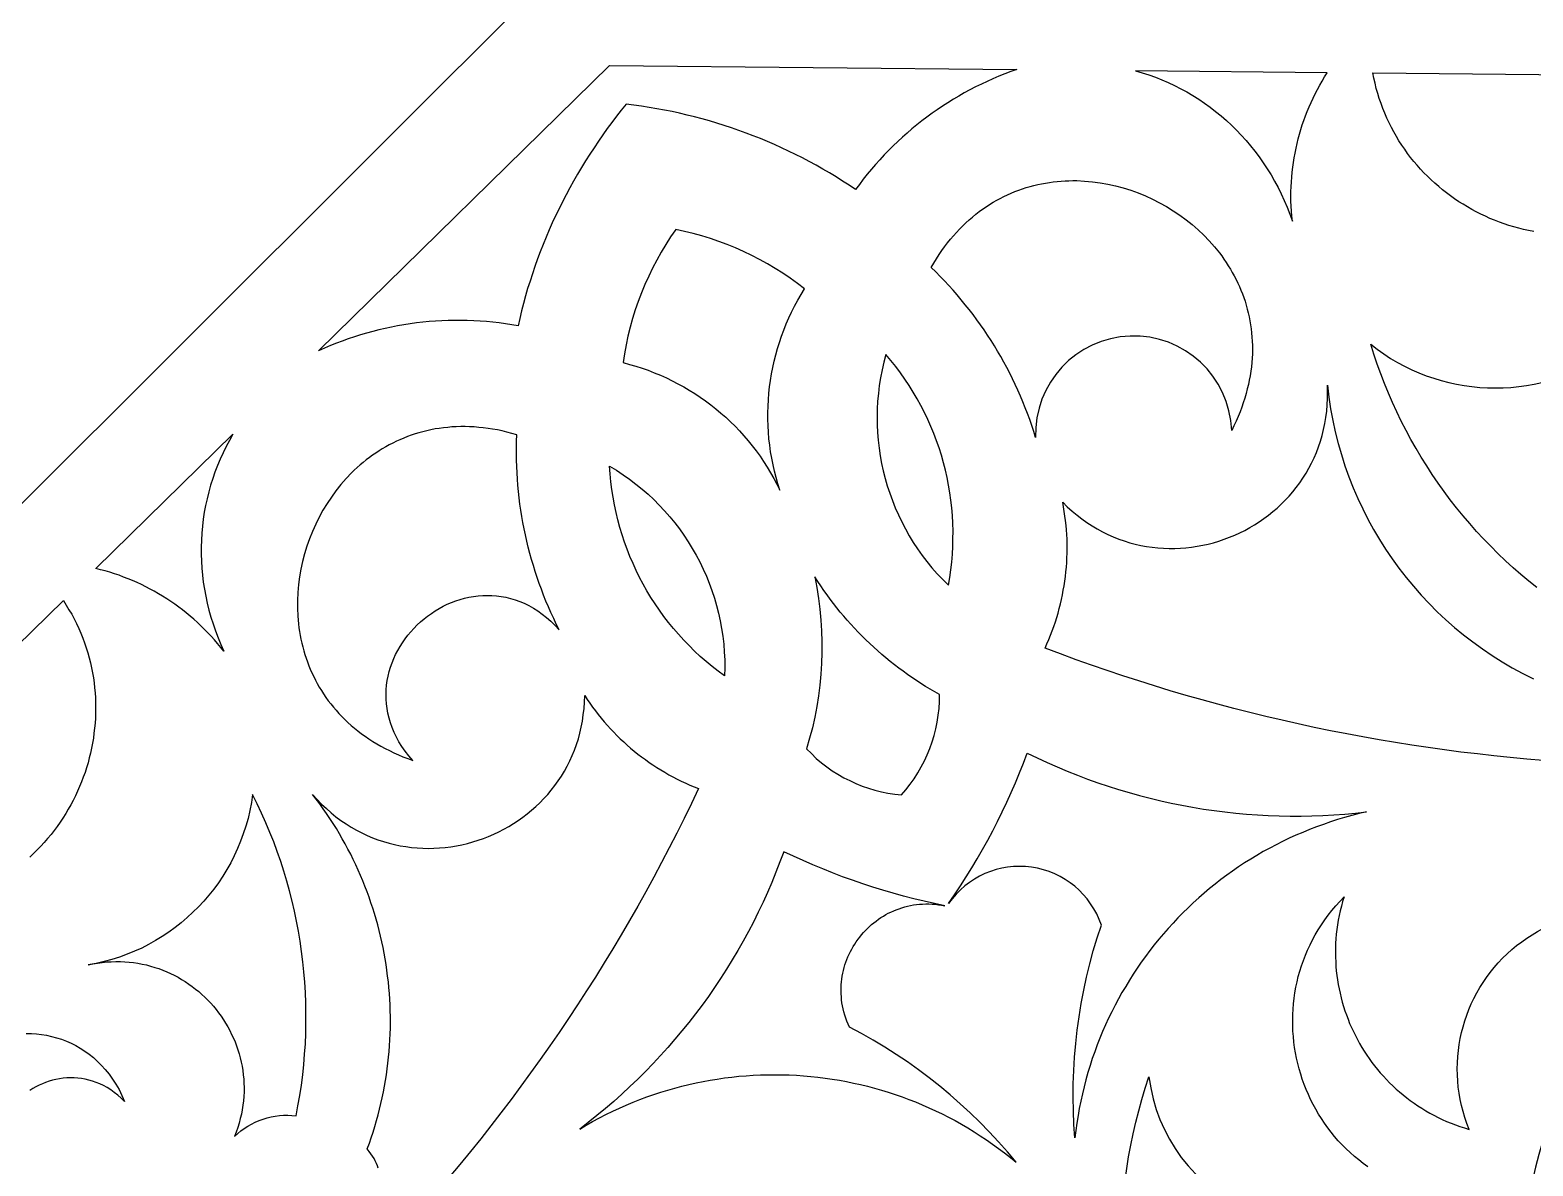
# Model space of a CAD drawing. Extents: x -555 to 555, y -555 to 555.
# Drawn here: x -114.1 to 6.6, y 79.6 to 170.8 of the extents above; entities that cross this region are included whole.
import ezdxf

# ---------------------------------------------------------------- set-up
doc = ezdxf.new("R2010")
doc.units = 0
doc.layers.add('LAYER_1', color=18, linetype='CONTINUOUS')
doc.layers.add('LAYER_2', color=140, linetype='CONTINUOUS')

msp = doc.modelspace()

# ---------------------------------------------------------------- linework, layer by layer
at = {"layer": 'LAYER_1'}
for points in [[(-67.56, 168), (-34.87, 167.67), (-35.35, 167.5), (-35.83, 167.32), (-36.31, 167.12), (-36.78, 166.92), (-37.25, 166.71), (-37.71, 166.49), (-38.17, 166.27), (-38.63, 166.03), (-39.08, 165.79), (-39.52, 165.53), (-39.96, 165.27), (-40.39, 165), (-40.82, 164.73), (-41.25, 164.44), (-41.66, 164.15), (-42.08, 163.85), (-42.48, 163.54), (-42.88, 163.22), (-43.28, 162.9), (-43.67, 162.56), (-44.05, 162.23), (-44.42, 161.88), (-44.79, 161.53), (-45.16, 161.16), (-45.51, 160.8), (-45.86, 160.42), (-46.21, 160.04), (-46.54, 159.65), (-46.87, 159.25), (-47.19, 158.85), (-47.5, 158.44), (-47.81, 158.02, 0.121003), (-66.23, 164.88), (-66.62, 164.4), (-67, 163.91), (-67.38, 163.42), (-67.75, 162.92), (-68.11, 162.42), (-68.46, 161.9), (-68.81, 161.38), (-69.16, 160.86), (-69.49, 160.33), (-69.82, 159.8), (-70.14, 159.26), (-70.45, 158.71), (-70.76, 158.16), (-71.05, 157.61), (-71.34, 157.05), (-71.62, 156.49), (-71.9, 155.92), (-72.16, 155.35), (-72.42, 154.78), (-72.66, 154.2), (-72.9, 153.62), (-73.13, 153.03), (-73.35, 152.45), (-73.56, 151.86), (-73.76, 151.27), (-73.95, 150.67), (-74.14, 150.08), (-74.31, 149.48), (-74.47, 148.88), (-74.62, 148.28), (-74.76, 147.68), (-74.89, 147.08), (-75.4, 147.17), (-75.91, 147.25), (-76.42, 147.31), (-76.94, 147.37), (-77.45, 147.42), (-77.96, 147.46), (-78.47, 147.49), (-78.99, 147.51), (-79.5, 147.52), (-80.01, 147.52), (-80.52, 147.51), (-81.03, 147.49), (-81.54, 147.46), (-82.05, 147.42), (-82.56, 147.37), (-83.07, 147.31), (-83.57, 147.24), (-84.08, 147.16), (-84.58, 147.08), (-85.08, 146.98), (-85.58, 146.87), (-86.08, 146.76), (-86.58, 146.63), (-87.07, 146.5), (-87.56, 146.35), (-88.05, 146.2), (-88.54, 146.03), (-89.02, 145.86), (-89.5, 145.68), (-89.98, 145.49), (-90.45, 145.29), (-90.92, 145.08)], [(-41.74, 151.77), (-41.53, 152.12), (-41.32, 152.46), (-41.11, 152.8), (-40.89, 153.12), (-40.66, 153.43), (-40.43, 153.74), (-40.19, 154.03), (-39.95, 154.31), (-39.71, 154.59), (-39.46, 154.85), (-39.21, 155.11), (-38.95, 155.36), (-38.69, 155.59), (-38.43, 155.82), (-38.16, 156.04), (-37.89, 156.25), (-37.61, 156.45), (-37.33, 156.64), (-37.05, 156.82), (-36.77, 157), (-36.48, 157.16), (-36.19, 157.32), (-35.9, 157.47), (-35.61, 157.61), (-35.31, 157.74), (-35.01, 157.86), (-34.71, 157.97), (-34.41, 158.08), (-34.1, 158.18), (-33.8, 158.27), (-33.49, 158.35), (-33.18, 158.42), (-32.87, 158.49), (-32.56, 158.55), (-32.25, 158.6), (-31.94, 158.64), (-31.62, 158.67), (-31.31, 158.7), (-30.99, 158.72), (-30.68, 158.73), (-30.36, 158.74), (-30.05, 158.74), (-29.42, 158.71), (-28.79, 158.65), (-28.17, 158.57), (-27.55, 158.46), (-26.93, 158.32), (-26.32, 158.16), (-25.72, 157.97), (-25.12, 157.76), (-24.54, 157.52), (-23.96, 157.26), (-23.4, 156.97), (-22.84, 156.66), (-22.3, 156.33), (-21.78, 155.98), (-21.27, 155.6), (-20.78, 155.21), (-20.3, 154.79), (-19.84, 154.36), (-19.41, 153.9), (-18.99, 153.43), (-18.6, 152.94), (-18.41, 152.69), (-18.23, 152.43), (-18.05, 152.17), (-17.88, 151.91), (-17.71, 151.64), (-17.56, 151.37), (-17.4, 151.09), (-17.26, 150.81), (-17.12, 150.52), (-16.99, 150.24), (-16.87, 149.94), (-16.75, 149.65), (-16.64, 149.35), (-16.54, 149.05), (-16.44, 148.74), (-16.36, 148.43), (-16.28, 148.12), (-16.21, 147.8), (-16.15, 147.48), (-16.09, 147.16), (-16.04, 146.84), (-16.01, 146.51), (-15.98, 146.18), (-15.96, 145.84), (-15.95, 145.51), (-15.95, 145.17), (-15.95, 144.83), (-15.97, 144.48), (-16, 144.14), (-16.03, 143.79), (-16.08, 143.43), (-16.13, 143.08), (-16.2, 142.72), (-16.27, 142.37), (-16.36, 142.01), (-16.45, 141.64), (-16.56, 141.28), (-16.68, 140.91), (-16.8, 140.55), (-16.94, 140.18), (-17.09, 139.81), (-17.25, 139.43), (-17.43, 139.06), (-17.61, 138.68, 1), (-33.35, 138.11, 0.128453)], [(-62.25, 154.82), (-62.66, 154.23), (-63.05, 153.61), (-63.42, 152.99), (-63.77, 152.36), (-64.11, 151.71), (-64.42, 151.06), (-64.72, 150.39), (-65, 149.72), (-65.26, 149.04), (-65.5, 148.36), (-65.71, 147.66), (-65.91, 146.97), (-66.09, 146.26), (-66.24, 145.55), (-66.37, 144.84), (-66.48, 144.13), (-65.97, 143.99), (-65.46, 143.85), (-64.95, 143.68), (-64.46, 143.51), (-63.97, 143.32), (-63.48, 143.12), (-63, 142.9), (-62.53, 142.67), (-62.07, 142.43), (-61.61, 142.18), (-61.16, 141.92), (-60.72, 141.64), (-60.28, 141.35), (-59.86, 141.05), (-59.44, 140.74), (-59.03, 140.42), (-58.63, 140.08), (-58.24, 139.74), (-57.86, 139.38), (-57.49, 139.02), (-57.13, 138.64), (-56.78, 138.25), (-56.44, 137.86), (-56.11, 137.45), (-55.79, 137.04), (-55.48, 136.61), (-55.19, 136.18), (-54.9, 135.74), (-54.63, 135.28), (-54.37, 134.83), (-54.12, 134.36), (-53.88, 133.88, -0.224974), (-51.91, 150.05, 0.118726)], [(-40.36, 126.25, 0.228229), (-45.38, 144.79, 0.276488)], [(-44.13, 109.41, 0.186674), (-41.06, 117.47, -0.126855), (-51.08, 126.93), (-50.92, 126.07), (-50.78, 125.2), (-50.67, 124.33), (-50.59, 123.46), (-50.54, 122.59), (-50.51, 121.72), (-50.51, 120.85), (-50.54, 119.98), (-50.59, 119.11), (-50.68, 118.24), (-50.79, 117.38), (-50.92, 116.51), (-51.09, 115.66), (-51.28, 114.8), (-51.5, 113.96), (-51.74, 113.12), (-51.36, 112.73), (-50.97, 112.35), (-50.55, 112), (-50.12, 111.67), (-49.68, 111.36), (-49.23, 111.07), (-48.76, 110.8), (-48.28, 110.56), (-47.79, 110.33), (-47.29, 110.13), (-46.78, 109.95), (-46.26, 109.79), (-45.74, 109.66), (-45.21, 109.56), (-44.67, 109.47)], [(-30.2, 81.88), (-30.28, 82.96), (-30.32, 84.04), (-30.34, 85.13), (-30.33, 86.21), (-30.29, 87.29), (-30.23, 88.37), (-30.13, 89.45), (-30.01, 90.53), (-29.87, 91.6), (-29.69, 92.67), (-29.49, 93.73), (-29.26, 94.79), (-29, 95.84), (-28.72, 96.89), (-28.41, 97.93), (-28.07, 98.96, 0.61665), (-40.34, 100.69, 0.063158), (-34.02, 112.77, 0.145764), (-6.78, 108.05), (-7.37, 107.91), (-7.96, 107.76), (-8.54, 107.6), (-9.11, 107.43), (-9.68, 107.25), (-10.25, 107.05), (-10.81, 106.85), (-11.36, 106.64), (-11.91, 106.41), (-12.45, 106.18), (-12.99, 105.93), (-13.52, 105.68), (-14.04, 105.41), (-14.56, 105.14), (-15.08, 104.86), (-15.58, 104.56), (-16.08, 104.26), (-16.57, 103.95), (-17.06, 103.63), (-17.54, 103.3), (-18.01, 102.96), (-18.47, 102.61), (-18.93, 102.26), (-19.38, 101.89), (-19.83, 101.52), (-20.26, 101.14), (-20.69, 100.75), (-21.11, 100.35), (-21.52, 99.95), (-21.93, 99.54), (-22.32, 99.12), (-22.71, 98.69), (-23.09, 98.26), (-23.46, 97.82), (-23.83, 97.37), (-24.18, 96.91), (-24.53, 96.45), (-24.87, 95.98), (-25.19, 95.51), (-25.51, 95.02), (-25.82, 94.54), (-26.12, 94.04), (-26.42, 93.54), (-26.7, 93.04), (-26.97, 92.53), (-27.24, 92.01), (-27.49, 91.48), (-27.73, 90.96), (-27.97, 90.42), (-28.19, 89.88), (-28.4, 89.34), (-28.61, 88.79), (-28.8, 88.24), (-28.98, 87.68), (-29.15, 87.12), (-29.31, 86.55), (-29.46, 85.98), (-29.6, 85.41), (-29.73, 84.83), (-29.85, 84.24), (-29.95, 83.66), (-30.05, 83.07), (-30.13, 82.47)]]:
    msp.add_lwpolyline(points, format="xyb", close=True, dxfattribs=at)
for points in [[(-25.33, 167.56), (-24.79, 167.41), (-24.26, 167.23), (-23.73, 167.04), (-23.21, 166.84), (-22.7, 166.61), (-22.19, 166.38), (-21.7, 166.12), (-21.21, 165.86), (-20.73, 165.57), (-20.26, 165.27), (-19.79, 164.96), (-19.34, 164.63), (-18.9, 164.29), (-18.46, 163.94), (-18.04, 163.57), (-17.63, 163.19), (-17.23, 162.8), (-16.84, 162.39), (-16.46, 161.97), (-16.09, 161.54), (-15.74, 161.1), (-15.4, 160.64), (-15.07, 160.17), (-14.76, 159.7), (-14.45, 159.21), (-14.17, 158.71), (-13.89, 158.2), (-13.63, 157.68), (-13.39, 157.15), (-13.16, 156.61), (-12.94, 156.06), (-12.74, 155.5), (-12.78, 155.9), (-12.81, 156.29), (-12.83, 156.68), (-12.85, 157.08), (-12.85, 157.47), (-12.85, 157.86), (-12.83, 158.25), (-12.81, 158.64), (-12.79, 159.03), (-12.75, 159.42), (-12.7, 159.81), (-12.65, 160.19), (-12.59, 160.58), (-12.52, 160.96), (-12.44, 161.34), (-12.36, 161.72), (-12.26, 162.09), (-12.16, 162.47), (-12.05, 162.84), (-11.94, 163.21), (-11.81, 163.58), (-11.68, 163.94), (-11.54, 164.3), (-11.39, 164.66), (-11.24, 165.02), (-11.08, 165.37), (-10.9, 165.72), (-10.73, 166.06), (-10.54, 166.4), (-10.35, 166.74), (-10.15, 167.07), (-9.94, 167.4)], [(-75.01, 138.33), (-75.41, 138.44), (-75.8, 138.55), (-76.18, 138.64), (-76.57, 138.72), (-76.95, 138.79), (-77.32, 138.85), (-77.7, 138.89), (-78.07, 138.93), (-78.43, 138.96), (-78.8, 138.98), (-79.16, 138.99), (-79.51, 138.99), (-79.87, 138.98), (-80.22, 138.96), (-80.56, 138.93), (-80.9, 138.9), (-81.24, 138.85), (-81.57, 138.8), (-81.9, 138.73), (-82.23, 138.66), (-82.55, 138.58), (-82.87, 138.5), (-83.18, 138.4), (-83.49, 138.3), (-83.79, 138.19), (-84.09, 138.07), (-84.39, 137.94), (-84.68, 137.81), (-84.97, 137.67), (-85.25, 137.52), (-85.53, 137.37), (-85.81, 137.21), (-86.07, 137.04), (-86.34, 136.87), (-86.6, 136.69), (-86.85, 136.5), (-87.1, 136.31), (-87.35, 136.11), (-87.59, 135.91), (-87.83, 135.7), (-88.06, 135.48), (-88.28, 135.27), (-88.72, 134.81), (-89.13, 134.34), (-89.53, 133.84), (-89.9, 133.33), (-90.25, 132.81), (-90.58, 132.27), (-90.88, 131.72), (-91.16, 131.15), (-91.42, 130.57), (-91.65, 129.98), (-91.86, 129.39), (-92.05, 128.78), (-92.21, 128.17), (-92.34, 127.55), (-92.45, 126.93), (-92.53, 126.3), (-92.59, 125.67), (-92.62, 125.04), (-92.62, 124.41), (-92.59, 123.78), (-92.54, 123.15), (-92.5, 122.84), (-92.45, 122.53), (-92.4, 122.22), (-92.34, 121.91), (-92.27, 121.6), (-92.2, 121.3), (-92.11, 120.99), (-92.02, 120.69), (-91.93, 120.39), (-91.82, 120.09), (-91.71, 119.79), (-91.59, 119.5), (-91.46, 119.21), (-91.32, 118.92), (-91.18, 118.63), (-91.03, 118.35), (-90.87, 118.07), (-90.7, 117.79), (-90.52, 117.52), (-90.34, 117.25), (-90.15, 116.98), (-89.95, 116.72), (-89.74, 116.46), (-89.52, 116.21), (-89.3, 115.96), (-89.06, 115.71), (-88.82, 115.47), (-88.57, 115.23), (-88.31, 115), (-88.04, 114.77), (-87.77, 114.55), (-87.48, 114.33), (-87.19, 114.12), (-86.89, 113.92), (-86.58, 113.71), (-86.26, 113.52), (-85.93, 113.33), (-85.59, 113.15), (-85.24, 112.97), (-84.89, 112.8), (-84.52, 112.64), (-84.15, 112.48), (-83.76, 112.33), (-83.37, 112.19), (-83.68, 112.56), (-83.97, 112.93), (-84.23, 113.3), (-84.47, 113.68), (-84.68, 114.06), (-84.86, 114.44), (-85.02, 114.83), (-85.16, 115.21), (-85.27, 115.59), (-85.37, 115.97), (-85.43, 116.36), (-85.48, 116.74), (-85.51, 117.11), (-85.51, 117.49), (-85.5, 117.86), (-85.47, 118.23), (-85.42, 118.6), (-85.35, 118.96), (-85.26, 119.32), (-85.15, 119.67), (-85.03, 120.02), (-84.89, 120.36), (-84.74, 120.69), (-84.57, 121.01), (-84.38, 121.33), (-84.19, 121.64), (-83.98, 121.95), (-83.75, 122.24), (-83.52, 122.52), (-83.27, 122.79), (-83.01, 123.06), (-82.74, 123.31), (-82.46, 123.55), (-82.17, 123.78), (-81.87, 123.99), (-81.56, 124.19), (-81.24, 124.38), (-80.92, 124.56), (-80.59, 124.72), (-80.25, 124.87), (-79.91, 125), (-79.56, 125.11), (-79.2, 125.21), (-78.85, 125.29), (-78.48, 125.36), (-78.12, 125.41), (-77.75, 125.43), (-77.38, 125.44), (-77.01, 125.44), (-76.64, 125.41), (-76.27, 125.36), (-75.89, 125.29), (-75.52, 125.2), (-75.15, 125.09), (-74.78, 124.95), (-74.41, 124.8), (-74.04, 124.62), (-73.68, 124.41), (-73.32, 124.19), (-72.97, 123.94), (-72.62, 123.66), (-72.28, 123.36), (-71.94, 123.03), (-71.61, 122.68), (-71.84, 123.13), (-72.05, 123.59), (-72.27, 124.05), (-72.47, 124.52), (-72.67, 124.98), (-72.86, 125.45), (-73.04, 125.93), (-73.21, 126.4), (-73.38, 126.88), (-73.53, 127.36), (-73.68, 127.84), (-73.83, 128.33), (-73.96, 128.81), (-74.09, 129.3), (-74.21, 129.79), (-74.32, 130.29), (-74.42, 130.78), (-74.52, 131.28), (-74.6, 131.77), (-74.68, 132.27), (-74.76, 132.77), (-74.82, 133.27), (-74.88, 133.77), (-74.92, 134.28), (-74.96, 134.78), (-74.99, 135.29), (-75.02, 135.79), (-75.03, 136.3), (-75.04, 136.81), (-75.04, 137.32), (-75.03, 137.82)], [(-97.8, 138.37), (-98.08, 137.88), (-98.35, 137.39), (-98.6, 136.88), (-98.83, 136.38), (-99.05, 135.86), (-99.25, 135.34), (-99.43, 134.81), (-99.6, 134.28), (-99.75, 133.74), (-99.88, 133.2), (-100, 132.66), (-100.1, 132.11), (-100.18, 131.55), (-100.25, 131), (-100.3, 130.44), (-100.34, 129.88), (-100.35, 129.32), (-100.35, 128.75), (-100.33, 128.19), (-100.3, 127.63), (-100.25, 127.06), (-100.18, 126.5), (-100.09, 125.93), (-99.99, 125.37), (-99.87, 124.81), (-99.73, 124.25), (-99.58, 123.69), (-99.4, 123.14), (-99.21, 122.58), (-99, 122.04), (-98.78, 121.49), (-98.54, 120.95), (-98.78, 121.26), (-99.03, 121.57), (-99.29, 121.86), (-99.55, 122.16), (-99.82, 122.44), (-100.1, 122.72), (-100.37, 123), (-100.66, 123.26), (-100.95, 123.52), (-101.25, 123.78), (-101.55, 124.03), (-101.85, 124.27), (-102.16, 124.5), (-102.48, 124.73), (-102.8, 124.95), (-103.12, 125.17), (-103.45, 125.37), (-103.78, 125.57), (-104.12, 125.77), (-104.46, 125.95), (-104.8, 126.13), (-105.15, 126.3), (-105.5, 126.47), (-105.86, 126.62), (-106.21, 126.77), (-106.58, 126.91), (-106.94, 127.05), (-107.31, 127.17), (-107.68, 127.29), (-108.05, 127.4), (-108.43, 127.5), (-108.8, 127.59)], [(-58.33, 118.97), (-58.83, 119.34), (-59.33, 119.73), (-59.81, 120.13), (-60.28, 120.54), (-60.74, 120.96), (-61.18, 121.4), (-61.61, 121.85), (-62.03, 122.31), (-62.44, 122.78), (-62.83, 123.26), (-63.2, 123.75), (-63.56, 124.25), (-63.91, 124.76), (-64.24, 125.28), (-64.56, 125.8), (-64.87, 126.34), (-65.15, 126.88), (-65.43, 127.44), (-65.68, 128), (-65.93, 128.56), (-66.15, 129.14), (-66.36, 129.72), (-66.56, 130.31), (-66.74, 130.9), (-66.9, 131.5), (-67.04, 132.1), (-67.17, 132.71), (-67.28, 133.32), (-67.38, 133.94), (-67.45, 134.56), (-67.51, 135.19), (-67.56, 135.82), (-67, 135.48), (-66.47, 135.13), (-65.95, 134.76), (-65.44, 134.38), (-64.95, 133.98), (-64.47, 133.56), (-64.01, 133.13), (-63.57, 132.68), (-63.14, 132.22), (-62.72, 131.75), (-62.33, 131.27), (-61.95, 130.77), (-61.59, 130.26), (-61.24, 129.74), (-60.92, 129.21), (-60.61, 128.67), (-60.32, 128.12), (-60.05, 127.55), (-59.79, 126.98), (-59.56, 126.41), (-59.35, 125.82), (-59.15, 125.22), (-58.97, 124.62), (-58.82, 124.01), (-58.68, 123.4), (-58.57, 122.78), (-58.48, 122.16), (-58.4, 121.52), (-58.35, 120.89), (-58.32, 120.25), (-58.31, 119.61)], [(-97.67, 81.98), (-97.42, 82.22), (-97.16, 82.43), (-96.89, 82.63), (-96.6, 82.82), (-96.31, 82.99), (-96.01, 83.14), (-95.7, 83.27), (-95.38, 83.39), (-95.06, 83.48), (-94.73, 83.56), (-94.4, 83.63), (-94.07, 83.67), (-93.74, 83.69), (-93.4, 83.7), (-93.07, 83.68), (-92.73, 83.64), (-92.58, 84.46), (-92.43, 85.29), (-92.31, 86.11), (-92.2, 86.94), (-92.12, 87.76), (-92.05, 88.59), (-91.99, 89.42), (-91.96, 90.25), (-91.94, 91.07), (-91.94, 91.9), (-91.95, 92.73), (-91.98, 93.55), (-92.04, 94.38), (-92.1, 95.2), (-92.19, 96.02), (-92.29, 96.84), (-92.41, 97.66), (-92.54, 98.47), (-92.7, 99.28), (-92.87, 100.09), (-93.06, 100.89), (-93.26, 101.7), (-93.48, 102.49), (-93.72, 103.29), (-93.97, 104.07), (-94.24, 104.86), (-94.53, 105.64), (-94.84, 106.41), (-95.16, 107.18), (-95.5, 107.94), (-95.85, 108.7), (-96.22, 109.45), (-96.32, 108.8), (-96.44, 108.16), (-96.59, 107.53), (-96.77, 106.91), (-96.97, 106.3), (-97.19, 105.7), (-97.43, 105.11), (-97.7, 104.53), (-97.98, 103.97), (-98.29, 103.42), (-98.62, 102.88), (-98.97, 102.36), (-99.34, 101.85), (-99.73, 101.36), (-100.14, 100.89), (-100.57, 100.43), (-101.01, 99.99), (-101.47, 99.56), (-101.95, 99.15), (-102.44, 98.77), (-102.95, 98.4), (-103.48, 98.05), (-104.01, 97.72), (-104.57, 97.41), (-105.13, 97.12), (-105.71, 96.86), (-106.3, 96.62), (-106.91, 96.4), (-107.52, 96.2), (-108.15, 96.03), (-108.78, 95.88), (-109.43, 95.76), (-109.05, 95.84), (-108.68, 95.91), (-108.3, 95.96), (-107.93, 96), (-107.57, 96.02), (-107.2, 96.03), (-106.84, 96.03), (-106.48, 96.01), (-106.13, 95.99), (-105.78, 95.95), (-105.43, 95.9), (-105.09, 95.83), (-104.75, 95.76), (-104.41, 95.67), (-104.08, 95.57), (-103.76, 95.47), (-103.44, 95.35), (-103.12, 95.22), (-102.81, 95.08), (-102.51, 94.93), (-102.21, 94.77), (-101.92, 94.6), (-101.63, 94.42), (-101.35, 94.23), (-101.08, 94.04), (-100.81, 93.83), (-100.55, 93.62), (-100.3, 93.4), (-100.06, 93.17), (-99.82, 92.93), (-99.59, 92.69), (-99.37, 92.44), (-99.15, 92.18), (-98.95, 91.91), (-98.75, 91.64), (-98.57, 91.36), (-98.39, 91.08), (-98.22, 90.79), (-98.06, 90.5), (-97.91, 90.19), (-97.77, 89.89), (-97.63, 89.58), (-97.51, 89.26), (-97.4, 88.94), (-97.3, 88.62), (-97.21, 88.29), (-97.14, 87.96), (-97.07, 87.63), (-97.01, 87.29), (-96.97, 86.95), (-96.94, 86.6), (-96.92, 86.26), (-96.91, 85.91), (-96.91, 85.56), (-96.93, 85.2), (-96.96, 84.85), (-97, 84.49), (-97.06, 84.14), (-97.12, 83.78), (-97.21, 83.42), (-97.3, 83.06), (-97.41, 82.7), (-97.54, 82.34)], [(-34.92, 79.92), (-35.62, 80.75), (-36.34, 81.56), (-37.07, 82.36), (-37.83, 83.13), (-38.61, 83.89), (-39.4, 84.62), (-40.22, 85.34), (-41.05, 86.03), (-41.9, 86.7), (-42.77, 87.35), (-43.65, 87.98), (-44.55, 88.58), (-45.46, 89.16), (-46.39, 89.72), (-47.34, 90.26), (-48.3, 90.77), (-48.41, 91.01), (-48.51, 91.25), (-48.6, 91.5), (-48.67, 91.74), (-48.74, 91.99), (-48.8, 92.23), (-48.85, 92.47), (-48.9, 92.72), (-48.93, 92.96), (-48.95, 93.2), (-48.97, 93.44), (-48.97, 93.68), (-48.97, 93.92), (-48.96, 94.16), (-48.94, 94.4), (-48.91, 94.63), (-48.88, 94.86), (-48.83, 95.09), (-48.78, 95.32), (-48.72, 95.55), (-48.66, 95.77), (-48.58, 95.99), (-48.5, 96.21), (-48.42, 96.42), (-48.32, 96.63), (-48.22, 96.84), (-48.11, 97.04), (-48, 97.24), (-47.88, 97.44), (-47.75, 97.63), (-47.61, 97.82), (-47.48, 98), (-47.33, 98.18), (-47.18, 98.36), (-47.02, 98.53), (-46.86, 98.69), (-46.69, 98.85), (-46.52, 99), (-46.34, 99.15), (-46.16, 99.29), (-45.97, 99.43), (-45.78, 99.56), (-45.58, 99.68), (-45.38, 99.8), (-45.18, 99.91), (-44.97, 100.01), (-44.75, 100.11), (-44.54, 100.2), (-44.31, 100.28), (-44.09, 100.36), (-43.86, 100.42), (-43.63, 100.48), (-43.39, 100.53), (-43.16, 100.58), (-42.92, 100.61), (-42.67, 100.64), (-42.43, 100.65), (-42.18, 100.66), (-41.93, 100.66), (-41.67, 100.65), (-41.42, 100.63), (-41.16, 100.6), (-40.9, 100.57), (-40.64, 100.52), (-41.48, 100.69), (-42.31, 100.88), (-43.14, 101.08), (-43.97, 101.29), (-44.79, 101.52), (-45.61, 101.76), (-46.43, 102.01), (-47.24, 102.28), (-48.05, 102.56), (-48.85, 102.85), (-49.65, 103.15), (-50.44, 103.47), (-51.23, 103.79), (-52.02, 104.14), (-52.8, 104.49), (-53.57, 104.85), (-53.88, 104.03), (-54.2, 103.21), (-54.53, 102.39), (-54.88, 101.59), (-55.24, 100.79), (-55.62, 100), (-56.01, 99.21), (-56.42, 98.44), (-56.84, 97.67), (-57.27, 96.91), (-57.72, 96.16), (-58.17, 95.41), (-58.65, 94.68), (-59.13, 93.95), (-59.63, 93.23), (-60.14, 92.53), (-60.67, 91.83), (-61.2, 91.14), (-61.75, 90.46), (-62.31, 89.79), (-62.89, 89.13), (-63.47, 88.48), (-64.07, 87.84), (-64.68, 87.21), (-65.3, 86.59), (-65.93, 85.99), (-66.58, 85.39), (-67.23, 84.81), (-67.9, 84.23), (-68.58, 83.67), (-69.27, 83.12), (-69.96, 82.58), (-69.44, 82.89), (-68.92, 83.19), (-68.38, 83.48), (-67.85, 83.75), (-67.31, 84.02), (-66.77, 84.27), (-66.23, 84.51), (-65.68, 84.74), (-65.13, 84.95), (-64.57, 85.16), (-64.01, 85.36), (-63.45, 85.54), (-62.89, 85.71), (-62.33, 85.87), (-61.76, 86.02), (-61.19, 86.16), (-60.62, 86.29), (-60.05, 86.4), (-59.48, 86.51), (-58.91, 86.6), (-58.33, 86.69), (-57.75, 86.76), (-57.18, 86.82), (-56.6, 86.87), (-56.02, 86.91), (-55.44, 86.93), (-54.87, 86.95), (-54.29, 86.95), (-53.71, 86.95), (-53.13, 86.93), (-52.55, 86.9), (-51.98, 86.86), (-51.4, 86.81), (-50.83, 86.75), (-50.26, 86.68), (-49.68, 86.6), (-49.11, 86.5), (-48.55, 86.4), (-47.98, 86.28), (-47.42, 86.16), (-46.85, 86.02), (-46.29, 85.87), (-45.74, 85.71), (-45.18, 85.54), (-44.63, 85.36), (-44.08, 85.17), (-43.54, 84.97), (-42.99, 84.76), (-42.46, 84.54), (-41.92, 84.3), (-41.39, 84.06), (-40.86, 83.8), (-40.34, 83.54), (-39.82, 83.26), (-39.31, 82.97), (-38.8, 82.68), (-38.3, 82.37), (-37.8, 82.05), (-37.3, 81.72), (-36.82, 81.38), (-36.33, 81.03), (-35.86, 80.67), (-35.38, 80.3)]]:
    msp.add_lwpolyline(points, close=True, dxfattribs=at)
for points in [[(6.64, 154.65), (6.23, 154.73), (5.83, 154.82), (5.44, 154.92), (5.04, 155.03), (4.65, 155.15), (4.27, 155.27), (3.88, 155.41), (3.5, 155.56), (3.13, 155.71), (2.76, 155.88), (2.39, 156.05), (2.03, 156.24), (1.67, 156.43), (1.32, 156.63), (0.97, 156.84), (0.63, 157.05), (0.29, 157.28), (-0.04, 157.51), (-0.36, 157.76), (-0.68, 158.01), (-0.99, 158.27), (-1.3, 158.53), (-1.6, 158.81), (-1.89, 159.09), (-2.17, 159.38), (-2.45, 159.67), (-2.72, 159.98), (-2.98, 160.29), (-3.24, 160.6), (-3.49, 160.93), (-3.72, 161.26), (-3.96, 161.6), (-4.18, 161.94), (-4.39, 162.29), (-4.59, 162.65), (-4.79, 163.02), (-4.97, 163.39), (-5.15, 163.76), (-5.32, 164.15), (-5.47, 164.53), (-5.62, 164.93), (-5.76, 165.33), (-5.88, 165.73), (-6, 166.14), (-6.1, 166.56), (-6.2, 166.98), (-6.28, 167.4), (71, 166.61)], [(-166.61, 71), (-111.42, 125.03), (-111.19, 124.66), (-110.97, 124.29), (-110.75, 123.92), (-110.55, 123.55), (-110.36, 123.17), (-110.18, 122.78), (-110.02, 122.4), (-109.86, 122.01), (-109.72, 121.62), (-109.58, 121.23), (-109.46, 120.83), (-109.35, 120.43), (-109.25, 120.03), (-109.16, 119.63), (-109.08, 119.23), (-109.01, 118.83), (-108.95, 118.42), (-108.91, 118.02), (-108.87, 117.61), (-108.85, 117.21), (-108.83, 116.8), (-108.83, 116.39), (-108.83, 115.99), (-108.85, 115.58), (-108.87, 115.18), (-108.91, 114.77), (-108.96, 114.37), (-109.01, 113.97), (-109.08, 113.57), (-109.15, 113.17), (-109.24, 112.78), (-109.34, 112.38), (-109.44, 111.99), (-109.56, 111.6), (-109.68, 111.22), (-109.82, 110.84), (-109.96, 110.46), (-110.12, 110.08), (-110.28, 109.71), (-110.45, 109.34), (-110.63, 108.98), (-110.82, 108.61), (-111.02, 108.26), (-111.23, 107.91), (-111.45, 107.56), (-111.68, 107.22), (-111.91, 106.89), (-112.16, 106.56), (-112.41, 106.23), (-112.68, 105.91), (-112.95, 105.6), (-113.23, 105.3), (-113.51, 105), (-113.81, 104.7), (-114.12, 104.42)], [(-86.13, 79.44), (-86.2, 79.63), (-86.28, 79.83), (-86.37, 80.02), (-86.47, 80.21), (-86.59, 80.4), (-86.72, 80.6), (-86.86, 80.79), (-87.02, 80.99), (-86.85, 81.44), (-86.7, 81.89), (-86.55, 82.34), (-86.41, 82.8), (-86.27, 83.26), (-86.15, 83.72), (-86.03, 84.18), (-85.92, 84.64), (-85.82, 85.1), (-85.72, 85.56), (-85.63, 86.02), (-85.55, 86.49), (-85.48, 86.95), (-85.41, 87.42), (-85.36, 87.88), (-85.3, 88.35), (-85.26, 88.82), (-85.23, 89.28), (-85.2, 89.75), (-85.18, 90.22), (-85.16, 90.68), (-85.16, 91.15), (-85.16, 91.62), (-85.17, 92.08), (-85.18, 92.55), (-85.21, 93.02), (-85.24, 93.48), (-85.28, 93.94), (-85.32, 94.41), (-85.38, 94.87), (-85.44, 95.33), (-85.5, 95.79), (-85.58, 96.25), (-85.66, 96.71), (-85.75, 97.17), (-85.84, 97.62), (-85.95, 98.08), (-86.06, 98.53), (-86.18, 98.98), (-86.3, 99.43), (-86.43, 99.88), (-86.57, 100.32), (-86.72, 100.76), (-86.87, 101.21), (-87.03, 101.64), (-87.2, 102.08), (-87.37, 102.52), (-87.56, 102.95), (-87.74, 103.38), (-87.94, 103.8), (-88.14, 104.23), (-88.35, 104.65), (-88.57, 105.07), (-88.79, 105.48), (-89.02, 105.9), (-89.26, 106.3), (-89.5, 106.71), (-89.76, 107.11), (-90.01, 107.51), (-90.28, 107.91), (-90.55, 108.3), (-90.83, 108.69), (-91.11, 109.07), (-91.41, 109.46), (-91.05, 109.06), (-90.68, 108.68), (-90.3, 108.32), (-89.92, 107.98), (-89.53, 107.66), (-89.13, 107.37), (-88.72, 107.09), (-88.31, 106.83), (-87.89, 106.59), (-87.46, 106.37), (-87.03, 106.16), (-86.6, 105.98), (-86.16, 105.81), (-85.72, 105.67), (-85.27, 105.54), (-84.82, 105.43), (-84.37, 105.33), (-83.92, 105.26), (-83.47, 105.2), (-83.02, 105.16), (-82.56, 105.13), (-82.11, 105.12), (-81.66, 105.13), (-81.21, 105.16), (-80.76, 105.2), (-80.31, 105.25), (-79.86, 105.33), (-79.42, 105.41), (-78.98, 105.52), (-78.55, 105.64), (-78.12, 105.77), (-77.69, 105.92), (-77.27, 106.08), (-76.86, 106.26), (-76.45, 106.45), (-76.05, 106.66), (-75.66, 106.88), (-75.27, 107.11), (-74.9, 107.36), (-74.53, 107.62), (-74.17, 107.9), (-73.82, 108.18), (-73.48, 108.48), (-73.15, 108.79), (-72.84, 109.12), (-72.53, 109.46), (-72.24, 109.8), (-71.96, 110.17), (-71.69, 110.54), (-71.43, 110.92), (-71.19, 111.32), (-70.97, 111.72), (-70.76, 112.14), (-70.56, 112.57), (-70.38, 113.01), (-70.22, 113.46), (-70.07, 113.91), (-69.94, 114.38), (-69.83, 114.86), (-69.74, 115.35), (-69.67, 115.85), (-69.61, 116.35), (-69.58, 116.87), (-69.56, 117.4), (-69.35, 117.08), (-69.14, 116.77), (-68.92, 116.46), (-68.7, 116.16), (-68.47, 115.86), (-68.23, 115.57), (-67.99, 115.28), (-67.74, 115), (-67.49, 114.72), (-67.23, 114.45), (-66.97, 114.19), (-66.7, 113.92), (-66.43, 113.67), (-66.15, 113.42), (-65.87, 113.17), (-65.58, 112.93), (-65.29, 112.7), (-64.99, 112.47), (-64.69, 112.25), (-64.39, 112.03), (-64.08, 111.82), (-63.76, 111.62), (-63.45, 111.42), (-63.12, 111.23), (-62.8, 111.04), (-62.47, 110.86), (-62.13, 110.69), (-61.8, 110.52), (-61.45, 110.36), (-61.11, 110.21), (-60.76, 110.06), (-60.41, 109.92), (-60.98, 108.72), (-61.57, 107.53), (-62.16, 106.34), (-62.77, 105.16), (-63.39, 103.98), (-64.01, 102.81), (-64.65, 101.64), (-65.3, 100.49), (-65.96, 99.33), (-66.63, 98.19), (-67.31, 97.05), (-68, 95.92), (-68.7, 94.79), (-69.41, 93.67), (-70.14, 92.56), (-70.87, 91.45), (-71.61, 90.35), (-72.36, 89.26), (-73.13, 88.17), (-73.9, 87.09), (-74.68, 86.02), (-75.47, 84.96), (-76.28, 83.9), (-77.09, 82.85), (-77.91, 81.81), (-78.74, 80.77), (-79.58, 79.74), (-80.43, 78.72)], [(-114.4, 90.26), (-113.99, 90.25), (-113.58, 90.22), (-113.17, 90.17), (-112.76, 90.11), (-112.36, 90.02), (-111.96, 89.91), (-111.57, 89.79), (-111.18, 89.64), (-110.8, 89.47), (-110.42, 89.29), (-110.06, 89.08), (-109.7, 88.85), (-109.35, 88.59), (-109, 88.32), (-108.67, 88.02), (-108.36, 87.7), (-108.05, 87.36), (-107.75, 86.99), (-107.47, 86.6), (-107.21, 86.19), (-106.95, 85.75), (-106.72, 85.29), (-106.5, 84.81), (-106.77, 85.07), (-107.05, 85.31), (-107.34, 85.53), (-107.62, 85.73), (-107.91, 85.91), (-108.2, 86.07), (-108.5, 86.21), (-108.79, 86.33), (-109.09, 86.44), (-109.38, 86.52), (-109.68, 86.59), (-109.97, 86.65), (-110.27, 86.68), (-110.56, 86.7), (-110.86, 86.71), (-111.15, 86.69), (-111.44, 86.67), (-111.72, 86.63), (-112.01, 86.57), (-112.29, 86.51), (-112.56, 86.42), (-112.84, 86.33), (-113.1, 86.22), (-113.37, 86.1), (-113.62, 85.97), (-113.87, 85.83), (-114.12, 85.68)]]:
    msp.add_lwpolyline(points, dxfattribs=at)
for points in [[(6.89, 126.06), (6.24, 126.58), (5.61, 127.12), (4.98, 127.66), (4.37, 128.22), (3.77, 128.8), (3.19, 129.38), (2.61, 129.98), (2.05, 130.58), (1.5, 131.2), (0.97, 131.83), (0.45, 132.47), (-0.06, 133.12), (-0.55, 133.79), (-1.03, 134.46), (-1.5, 135.14), (-1.95, 135.83), (-2.39, 136.53), (-2.81, 137.24), (-3.22, 137.96), (-3.61, 138.69), (-3.99, 139.42), (-4.35, 140.17), (-4.7, 140.92), (-5.03, 141.68), (-5.34, 142.45), (-5.64, 143.23), (-5.93, 144.01), (-6.19, 144.8), (-6.45, 145.6, 0.329739), (12.55, 144.87, 0.606751)], [(8.73, 112.09, -0.074077), (-32.6, 121.2), (-32.45, 121.55), (-32.3, 121.89), (-32.16, 122.24), (-32.02, 122.6), (-31.89, 122.95), (-31.77, 123.31), (-31.66, 123.66), (-31.55, 124.02), (-31.45, 124.38), (-31.36, 124.75), (-31.28, 125.11), (-31.2, 125.48), (-31.13, 125.85), (-31.06, 126.21), (-31.01, 126.58), (-30.96, 126.95), (-30.92, 127.33), (-30.88, 127.7), (-30.86, 128.07), (-30.84, 128.44), (-30.83, 128.82), (-30.82, 129.19), (-30.82, 129.57), (-30.83, 129.94), (-30.85, 130.32), (-30.88, 130.69), (-30.91, 131.06), (-30.95, 131.44), (-31, 131.81), (-31.05, 132.18), (-31.11, 132.56), (-31.18, 132.93), (-30.81, 132.56), (-30.42, 132.21), (-30.03, 131.88), (-29.64, 131.58), (-29.23, 131.29), (-28.82, 131.02), (-28.4, 130.77), (-27.98, 130.54), (-27.55, 130.33), (-27.12, 130.14), (-26.68, 129.96), (-26.24, 129.81), (-25.79, 129.67), (-25.35, 129.55), (-24.9, 129.45), (-24.45, 129.37), (-23.99, 129.3), (-23.54, 129.25), (-23.09, 129.22), (-22.63, 129.21), (-22.18, 129.21), (-21.73, 129.23), (-21.28, 129.26), (-20.83, 129.31), (-20.38, 129.38), (-19.94, 129.46), (-19.5, 129.56), (-19.07, 129.67), (-18.63, 129.8), (-18.21, 129.95), (-17.79, 130.1), (-17.37, 130.28), (-16.96, 130.46), (-16.56, 130.66), (-16.16, 130.88), (-15.77, 131.11), (-15.4, 131.35), (-15.02, 131.6), (-14.66, 131.87), (-14.31, 132.16), (-13.97, 132.45), (-13.63, 132.76), (-13.31, 133.08), (-13, 133.41), (-12.7, 133.75), (-12.42, 134.11), (-12.15, 134.48), (-11.89, 134.85), (-11.64, 135.24), (-11.41, 135.65), (-11.19, 136.06), (-10.99, 136.48), (-10.81, 136.91), (-10.64, 137.36), (-10.48, 137.81), (-10.35, 138.27), (-10.23, 138.75), (-10.13, 139.23), (-10.05, 139.72), (-9.98, 140.22), (-9.94, 140.73), (-9.92, 141.25), (-9.91, 141.78), (-9.93, 142.32, 0.260478), (6.62, 118.74)], [(-6.67, 79.54), (-7.05, 79.81), (-7.41, 80.1), (-7.76, 80.39), (-8.1, 80.69), (-8.43, 81), (-8.75, 81.32), (-9.05, 81.65), (-9.35, 81.99), (-9.63, 82.33), (-9.9, 82.69), (-10.16, 83.05), (-10.4, 83.42), (-10.64, 83.79), (-10.86, 84.17), (-11.07, 84.56), (-11.27, 84.95), (-11.45, 85.35), (-11.63, 85.76), (-11.79, 86.17), (-11.94, 86.58), (-12.07, 87), (-12.19, 87.42), (-12.3, 87.84), (-12.4, 88.27), (-12.48, 88.7), (-12.56, 89.14), (-12.61, 89.57), (-12.66, 90.01), (-12.69, 90.45), (-12.71, 90.89), (-12.71, 91.33), (-12.7, 91.77), (-12.68, 92.21), (-12.64, 92.65), (-12.59, 93.09), (-12.53, 93.53), (-12.45, 93.97), (-12.36, 94.4), (-12.26, 94.84), (-12.14, 95.27), (-12, 95.7), (-11.85, 96.12), (-11.69, 96.54), (-11.51, 96.96), (-11.32, 97.38), (-11.12, 97.79), (-10.9, 98.19), (-10.66, 98.59), (-10.41, 98.99), (-10.14, 99.38), (-9.86, 99.76), (-9.57, 100.14), (-9.26, 100.51), (-8.93, 100.87), (-8.59, 101.23), (-8.7, 100.86), (-8.8, 100.48), (-8.9, 100.11), (-8.98, 99.74), (-9.05, 99.36), (-9.11, 98.99), (-9.17, 98.62), (-9.21, 98.24), (-9.24, 97.87), (-9.27, 97.5), (-9.28, 97.13), (-9.28, 96.75), (-9.28, 96.38), (-9.26, 96.02), (-9.24, 95.65), (-9.21, 95.28), (-9.17, 94.92), (-9.12, 94.56), (-9.06, 94.2), (-8.99, 93.84), (-8.91, 93.49), (-8.83, 93.13), (-8.73, 92.78), (-8.63, 92.43), (-8.52, 92.09), (-8.4, 91.75), (-8.27, 91.41), (-8.14, 91.07), (-7.99, 90.74), (-7.84, 90.42), (-7.68, 90.09), (-7.52, 89.77), (-7.34, 89.46), (-7.16, 89.14), (-6.97, 88.84), (-6.77, 88.53), (-6.57, 88.24), (-6.35, 87.94), (-6.14, 87.66), (-5.91, 87.37), (-5.68, 87.1), (-5.43, 86.83), (-5.19, 86.56), (-4.93, 86.3), (-4.67, 86.05), (-4.4, 85.8), (-4.13, 85.56), (-3.85, 85.32), (-3.56, 85.09), (-3.27, 84.87), (-2.97, 84.66), (-2.66, 84.45), (-2.35, 84.25), (-2.03, 84.05), (-1.71, 83.87), (-1.38, 83.69), (-1.04, 83.52), (-0.7, 83.36), (-0.36, 83.2), (0, 83.06), (0.35, 82.92), (0.72, 82.79), (1.08, 82.67), (1.46, 82.56, -0.719328), (19.65, 98.34, 0.270929), (6.03, 68.91, 0.777705)], [(-26.49, 71.88, -0.089383), (-24.25, 86.77, 0.578149), (-2.82, 77.64)]]:
    msp.add_lwpolyline(points, format="xyb", dxfattribs=at)
at = {"layer": 'LAYER_2'}
msp.add_lwpolyline([(-72.26, 175.28), (72.68, 175.28), (175, 72.41), (174.8, -72.88), (72.23, -175.28), (-72.68, -175.28), (-123.73, -123.74), (-175, -72.41), (-174.8, 72.88)], close=True, dxfattribs=at)

doc.saveas('drawing.dxf')
